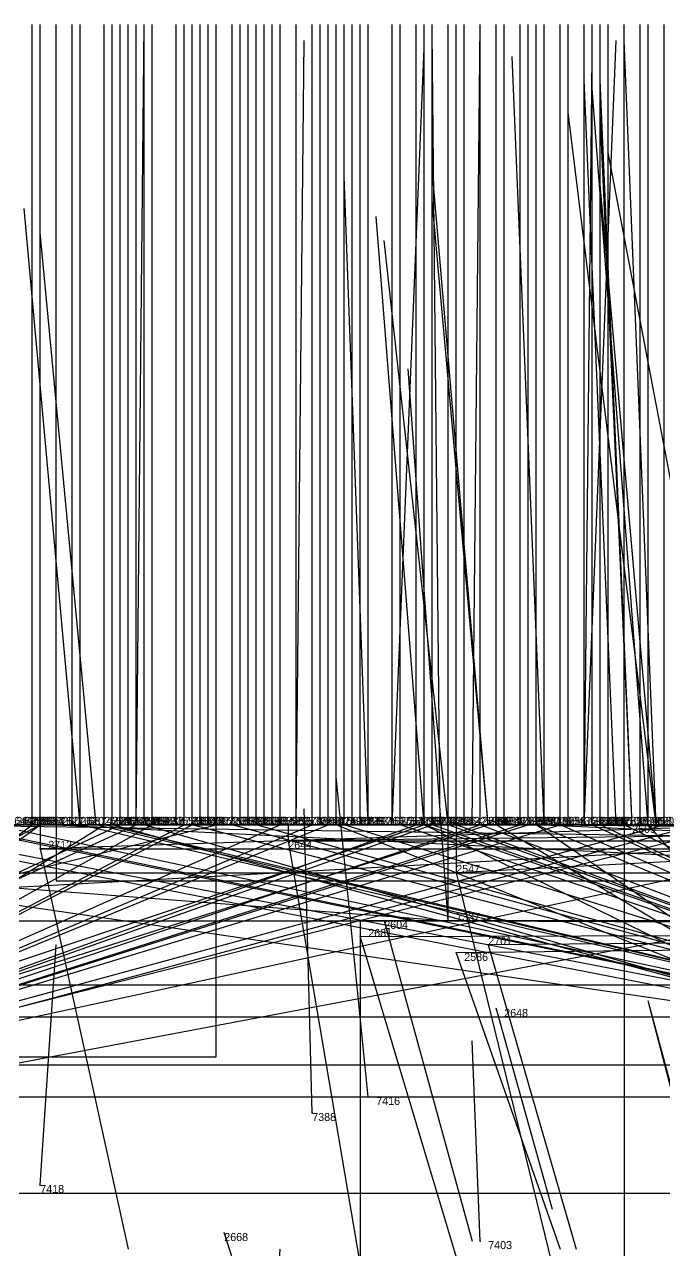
# Model space of a CAD drawing. Extents: x -0.07 to 1.1, y -0.07 to 1.1.
# Drawn here: x 0.63 to 0.71, y 0.9468 to 1.1 of the extents above; entities that cross this region are included whole.
import ezdxf

# ---------------------------------------------------------------- set-up
doc = ezdxf.new("R2010")
doc.units = 0
for name, color, linetype in [('Clients', 3, 'CONTINUOUS'), ('Facilities', 3, 'CONTINUOUS'), ('Facilities_lines', 3, 'CONTINUOUS'), ('Min_max_boxes', 1, 'CONTINUOUS'), ('Normals', 1, 'CONTINUOUS'), ('Source_points', 5, 'CONTINUOUS'), ('Text', 3, 'CONTINUOUS')]:
    doc.layers.add(name, color=color, linetype=linetype)

msp = doc.modelspace()

# ---------------------------------------------------------------- linework, layer by layer
at = {"layer": 'Clients', "color": 5}
for p in [(0.631, 1, 0.794), (0.632, 1, 0.147), (0.632, 1, 0.336), (0.632, 1, 0.774), (0.637, 1, 0.019), (0.637, 1, 0.559), (0.639, 1, 0.02), (0.64, 1, 0.233), (0.64, 1, 0.812), (0.641, 1, 0.332), (0.641, 1, 0.76), (0.642, 1, 0.141), (0.642, 1, 0.719), (0.643, 1, 0.627), (0.644, 1, 0.232), (0.644, 1, 0.597), (0.645, 1, 0.351), (0.645, 1, 0.615), (0.645, 1, 0.789), (0.646, 1, 0.353), (0.646, 1, 0.434), (0.646, 1, 0.586), (0.646, 1, 0.846), (0.649, 1, 0.301), (0.65, 1, 0.415), (0.65, 1, 0.872), (0.651, 1, 0.343), (0.651, 1, 0.47), (0.651, 1, 0.243), (0.651, 1, 0.215), (0.651, 1, 0.56), (0.651, 1, 0.769), (0.652, 1, 0.394), (0.654, 1, 0.479), (0.654, 1, 0.888), (0.656, 1, 0.379), (0.656, 1, 0.283), (0.656, 1, 0.19), (0.657, 1, 0.721), (0.658, 1, 0.319), (0.658, 1, 0.356), (0.659, 1, 0.198), (0.66, 1, 0.368), (0.661, 1, 0.304), (0.661, 1, 0.282), (0.661, 1, 0.512), (0.662, 1, 0.713), (0.662, 1, 0.822), (0.664, 1, 0.497), (0.666, 1, 0.808), (0.667, 1, 0.519), (0.668, 1, 0.644), (0.668, 1, 0.825), (0.669, 1, 0.823), (0.67, 1, 0.146), (0.671, 1, 0.414), (0.671, 1, 0.556), (0.672, 1, 0.51), (0.672, 1, 0.507), (0.673, 1, 0.372), (0.673, 1, 0.54), (0.673, 1, 0.996), (0.676, 1, 0.543), (0.677, 1, 0.28), (0.677, 1, 0.12), (0.679, 1, 0.812), (0.68, 1, 0.009), (0.68, 1, 0.198), (0.68, 1, 0.754), (0.68, 1, 0.896), (0.681, 1, 0.249), (0.681, 1, 0.812), (0.683, 1, 0.291), (0.683, 1, 0.007), (0.683, 1, 0.196), (0.684, 1, 0.119), (0.685, 1, 0.472), (0.687, 1, 0.268), (0.687, 1, 0.611), (0.687, 1, 0.904), (0.688, 1, 0.018), (0.688, 1, 0.997), (0.689, 1, 0.493), (0.689, 1, 0.831), (0.69, 1, 0.533), (0.692, 1, 0.645), (0.692, 1, 0.722), (0.692, 1, 0.865), (0.693, 1, 0.795), (0.694, 1, 0.267), (0.694, 1, 0.778), (0.695, 1, 0.43), (0.697, 1, 0.233), (0.697, 1, 0.812), (0.698, 1, 0.611), (0.7, 1, 0.394), (0.7, 1, 0.438), (0.701, 1, 0.146), (0.702, 1, 0.477), (0.702, 1, 0.474), (0.702, 1, 0.281), (0.703, 1, 0.718), (0.703, 1, 0.585), (0.705, 1), (0.705, 1, 0.159), (0.706, 1, 0.981), (0.707, 1, 0.624), (0.708, 1, 0.844), (0.709, 1, 0.991), (0.709, 1, 0.98), (0.71, 1, 0.882), (0.663, 0.998), (0.632, 0.997), (0.684, 0.994), (0.675, 0.988), (0.683, 0.988, 1), (0.672, 0.986), (0.688, 0.985), (0.684, 0.984)]:
    msp.add_point(p, dxfattribs=at)
at = {"layer": 'Facilities', "color": 3}
for p in [(0.634, 1, 0.902), (0.636, 1, 0.088), (0.644, 1, 0.914), (0.653, 1, 0.102), (0.659, 1, 0.122), (0.664, 1, 0.941), (0.667, 1, 0.056), (0.676, 1, 0.052), (0.682, 1, 0.924), (0.686, 1, 0.078), (0.693, 1, 0.023), (0.694, 1, 0.085), (0.695, 1, 0.954), (0.7, 1, 0.038), (0.7, 1, 0.051), (0.702, 1, 0.103), (0.704, 1, 0.971), (0.706, 1, 0.975), (0.708, 1, 0.977), (0.709, 1, 0.936), (0.689, 0.977), (0.673, 0.966, 1), (0.666, 0.964, 1), (0.632, 0.955, 1), (0.655, 0.949), (0.687, 0.948, 1)]:
    msp.add_point(p, dxfattribs=at)
at = {"layer": 'Facilities_lines', "color": 3}
for p, q in [((0.462, 1, 0.559), (0.651, 1, 0.56)), ((0.462, 1, 0.559), (0.661, 1, 0.512)), ((0.462, 1, 0.559), (0.667, 1, 0.519)), ((0.462, 1, 0.559), (0.646, 1, 0.586)), ((0.462, 1, 0.559), (0.637, 1, 0.559)), ((0.462, 1, 0.559), (0.644, 1, 0.597)), ((0.462, 1, 0.559), (0.671, 1, 0.556)), ((0.462, 1, 0.559), (0.672, 1, 0.51)), ((0.462, 1, 0.559), (0.672, 1, 0.507)), ((0.481, 1, 0.672), (0.642, 1, 0.719)), ((0.481, 1, 0.672), (0.662, 1, 0.713)), ((0.481, 1, 0.672), (0.657, 1, 0.721)), ((0.481, 1, 0.672), (0.68, 1, 0.754)), ((0.481, 1, 0.672), (0.645, 1, 0.615)), ((0.481, 1, 0.672), (0.643, 1, 0.627)), ((0.481, 1, 0.672), (0.692, 1, 0.645)), ((0.481, 1, 0.672), (0.668, 1, 0.644)), ((0.526, 1, 0.947), (0.683, 0.988, 1)), ((0.706, 1, 0.975), (0.526, 1, 0.992)), ((0.536, 0.971, 1), (0.654, 1, 0.888)), ((0.543, 0.954), (0.68, 1, 0.009)), ((0.543, 0.954), (0.632, 1, 0.147)), ((0.543, 0.954), (0.644, 1, 0.232)), ((0.543, 0.954), (0.714, 1, 0.019)), ((0.543, 0.954), (0.642, 1, 0.141)), ((0.543, 0.954), (0.688, 1, 0.018)), ((0.77, 1, 0.086), (0.554, 0.988)), ((0.766, 0.97), (0.56, 1, 0.174)), ((0.695, 1, 0.954), (0.572, 1, 0.996)), ((0.585, 0.966, 1), (0.681, 1, 0.812)), ((0.585, 0.966, 1), (0.651, 1, 0.769)), ((0.585, 0.966, 1), (0.666, 1, 0.808)), ((0.585, 0.966, 1), (0.687, 1, 0.904)), ((0.585, 0.966, 1), (0.679, 1, 0.812)), ((0.585, 0.966, 1), (0.693, 1, 0.795)), ((0.585, 0.966, 1), (0.65, 1, 0.872)), ((0.585, 0.966, 1), (0.631, 1, 0.794)), ((0.585, 0.966, 1), (0.668, 1, 0.825)), ((0.585, 0.966, 1), (0.71, 1, 0.882)), ((0.585, 0.966, 1), (0.692, 1, 0.865)), ((0.585, 0.966, 1), (0.632, 1, 0.774)), ((0.585, 0.966, 1), (0.719, 1, 0.822)), ((0.585, 0.966, 1), (0.646, 1, 0.846)), ((0.585, 0.966, 1), (0.662, 1, 0.822)), ((0.585, 0.966, 1), (0.64, 1, 0.812)), ((0.585, 0.966, 1), (0.742, 1, 0.878)), ((0.585, 0.966, 1), (0.697, 1, 0.812)), ((0.653, 1, 0.102), (0.595, 1, 0.009)), ((0.729, 0.976, 1), (0.606, 1, 0.892)), ((0.766, 0.97), (0.61, 1, 0.209)), ((0.708, 1, 0.977), (0.612, 1, 0.884)), ((0.617, 1, 0.893), (0.734, 1, 0.841)), ((0.617, 1, 0.893), (0.757, 0.998, 1)), ((0.766, 0.97), (0.62, 1, 0.186)), ((0.766, 0.97), (0.621, 1, 0.182)), ((0.766, 0.97), (0.626, 1, 0.151)), ((0.659, 1, 0.122), (0.632, 1, 0.336)), ((0.724, 1, 0.032), (0.632, 0.997)), ((0.634, 1, 0.902), (0.776, 0.993, 1)), ((0.766, 0.97), (0.637, 1, 0.019)), ((0.766, 0.97), (0.639, 1, 0.02)), ((0.766, 0.97), (0.64, 1, 0.233)), ((0.659, 1, 0.122), (0.641, 1, 0.332)), ((0.729, 0.976, 1), (0.641, 1, 0.76)), ((0.659, 1, 0.122), (0.645, 1, 0.351)), ((0.729, 0.976, 1), (0.645, 1, 0.789)), ((0.659, 1, 0.122), (0.646, 1, 0.353)), ((0.659, 1, 0.122), (0.646, 1, 0.434)), ((0.659, 1, 0.122), (0.649, 1, 0.301)), ((0.659, 1, 0.122), (0.65, 1, 0.415)), ((0.659, 1, 0.122), (0.651, 1, 0.343)), ((0.659, 1, 0.122), (0.651, 1, 0.47)), ((0.766, 0.97), (0.651, 1, 0.243)), ((0.766, 0.97), (0.651, 1, 0.215)), ((0.659, 1, 0.122), (0.652, 1, 0.394)), ((0.659, 1, 0.122), (0.654, 1, 0.479)), ((0.659, 1, 0.122), (0.656, 1, 0.379)), ((0.659, 1, 0.122), (0.656, 1, 0.283)), ((0.766, 0.97), (0.656, 1, 0.19)), ((0.659, 1, 0.122), (0.658, 1, 0.319)), ((0.659, 1, 0.122), (0.658, 1, 0.356)), ((0.659, 1, 0.122), (0.685, 1, 0.472)), ((0.659, 1, 0.122), (0.66, 1, 0.368)), ((0.659, 1, 0.122), (0.661, 1, 0.304)), ((0.659, 1, 0.122), (0.677, 1, 0.28)), ((0.659, 1, 0.122), (0.683, 1, 0.291)), ((0.659, 1, 0.122), (0.689, 1, 0.493)), ((0.659, 1, 0.122), (0.664, 1, 0.497)), ((0.659, 1, 0.122), (0.673, 1, 0.372)), ((0.659, 1, 0.122), (0.661, 1, 0.282)), ((0.659, 1, 0.122), (0.671, 1, 0.414)), ((0.766, 0.97), (0.659, 1, 0.198)), ((0.839, 1, 0.067), (0.663, 0.998)), ((0.729, 0.976, 1), (0.669, 1, 0.823)), ((0.766, 0.97), (0.67, 1, 0.146)), ((0.915, 1, 0.545), (0.673, 1, 0.54)), ((0.708, 1, 0.977), (0.673, 1, 0.996)), ((0.915, 1, 0.545), (0.676, 1, 0.543)), ((0.766, 0.97), (0.677, 1, 0.12)), ((0.766, 0.97), (0.68, 1, 0.198)), ((0.729, 0.976, 1), (0.68, 1, 0.896)), ((0.766, 0.97), (0.681, 1, 0.249)), ((0.682, 1, 0.924), (0.753, 1, 0.996)), ((0.766, 0.97), (0.683, 1, 0.007)), ((0.766, 0.97), (0.683, 1, 0.196)), ((0.797, 1, 0.039), (0.684, 0.994)), ((0.766, 0.97), (0.684, 1, 0.119)), ((0.766, 0.97), (0.687, 1, 0.268)), ((0.926, 1, 0.61), (0.687, 1, 0.611)), ((0.708, 1, 0.977), (0.688, 1, 0.997)), ((0.729, 0.976, 1), (0.689, 1, 0.831)), ((0.915, 1, 0.545), (0.69, 1, 0.533)), ((0.917, 1, 0.7), (0.692, 1, 0.722)), ((0.766, 0.97), (0.694, 1, 0.267)), ((0.729, 0.976, 1), (0.694, 1, 0.778)), ((0.702, 1, 0.103), (0.695, 1, 0.43)), ((0.695, 1, 0.954), (0.913, 0.998, 1)), ((0.695, 1, 0.954), (0.827, 0.994, 1)), ((0.766, 0.97), (0.697, 1, 0.233)), ((0.926, 1, 0.61), (0.698, 1, 0.611)), ((0.702, 1, 0.103), (0.7, 1, 0.394)), ((0.702, 1, 0.103), (0.7, 1, 0.438)), ((0.766, 0.97), (0.701, 1, 0.146)), ((0.702, 1, 0.103), (0.705, 1)), ((0.702, 1, 0.103), (0.712, 1, 0.316)), ((0.702, 1, 0.103), (0.713, 1, 0.34)), ((0.702, 1, 0.103), (0.715, 1, 0.314)), ((0.702, 1, 0.103), (0.702, 1, 0.477)), ((0.702, 1, 0.103), (0.702, 1, 0.474)), ((0.702, 1, 0.103), (0.711, 1, 0.335)), ((0.766, 0.97), (0.702, 1, 0.281)), ((0.949, 1, 0.727), (0.703, 1, 0.718)), ((0.926, 1, 0.61), (0.703, 1, 0.585)), ((0.766, 0.97), (0.705, 1, 0.159)), ((0.708, 1, 0.977), (0.706, 1, 0.981)), ((0.926, 1, 0.61), (0.707, 1, 0.624)), ((0.708, 1, 0.977), (0.719, 1, 0.987)), ((0.708, 1, 0.977), (0.709, 1, 0.991)), ((0.708, 1, 0.977), (0.732, 1, 0.77)), ((0.708, 1, 0.977), (0.709, 1, 0.98)), ((0.708, 1, 0.977), (0.816, 1, 0.994)), ((0.708, 1, 0.977), (0.803, 1, 0.984)), ((0.708, 1, 0.977), (0.76, 1, 0.97)), ((0.708, 1, 0.977), (0.761, 1, 0.981)), ((0.729, 0.976, 1), (0.708, 1, 0.844)), ((0.543, 0.954), (0.755, 0.994)), ((0.944, 0.987), (0.672, 0.986)), ((0.944, 0.987), (0.675, 0.988)), ((0.944, 0.987), (0.684, 0.984)), ((0.944, 0.987), (0.688, 0.985))]:
    msp.add_line(p, q, dxfattribs=at)
at = {"layer": 'Min_max_boxes', "color": 1}
for p, q in [((0.755, 1), (0.297, 1)), ((0.755, 1, 0.356), (0.297, 1, 0.356)), ((0.319, 1, 0.384), (0.672, 1, 0.384)), ((0.672, 1, 0.384), (0.319, 1, 0.384)), ((0.319, 1, 0.61), (0.672, 1, 0.61)), ((0.672, 1, 0.61), (0.319, 1, 0.61)), ((0.324, 1, 0.608), (0.692, 1, 0.608)), ((0.692, 1, 0.608), (0.324, 1, 0.608)), ((0.324, 1, 0.756), (0.692, 1, 0.756)), ((0.692, 1, 0.756), (0.324, 1, 0.756)), ((0.654, 1, 0.758), (0.509, 1, 0.758)), ((0.654, 1, 1), (0.509, 1, 1)), ((0.683, 1, 0.773), (0.526, 1, 0.773)), ((0.683, 1, 1), (0.526, 1, 1)), ((0.526, 1, 0.975), (0.706, 1, 0.975)), ((0.706, 1, 0.975), (0.526, 1, 0.975)), ((0.526, 1, 0.992), (0.706, 1, 0.992)), ((0.706, 1, 0.992), (0.526, 1, 0.992)), ((0.742, 1, 0.762), (0.533, 1, 0.762)), ((0.742, 1, 1), (0.533, 1, 1)), ((0.77, 1), (0.554, 1)), ((0.77, 1, 0.086), (0.554, 1, 0.086)), ((0.892, 1), (0.56, 1)), ((0.892, 1, 0.317), (0.56, 1, 0.317)), ((0.757, 1, 0.841), (0.567, 1, 0.841)), ((0.757, 1, 1), (0.567, 1, 1)), ((0.913, 1, 0.954), (0.572, 1, 0.954)), ((0.913, 1, 1), (0.572, 1, 1)), ((0.595, 1, 0.009), (0.653, 1, 0.009)), ((0.653, 1, 0.009), (0.595, 1, 0.009)), ((0.595, 1, 0.102), (0.653, 1, 0.102)), ((0.653, 1, 0.102), (0.595, 1, 0.102)), ((0.88, 1, 0.76), (0.606, 1, 0.76)), ((0.88, 1, 1), (0.606, 1, 1)), ((0.612, 1, 0.77), (0.816, 1, 0.77)), ((0.816, 1, 0.77), (0.612, 1, 0.77)), ((0.612, 1, 0.997), (0.816, 1, 0.997)), ((0.816, 1, 0.997), (0.612, 1, 0.997)), ((0.632, 1, 0.122), (0.689, 1, 0.122)), ((0.689, 1, 0.122), (0.632, 1, 0.122)), ((0.632, 1, 0.122), (0.632, 1, 0.122)), ((0.632, 1, 0.497), (0.689, 1, 0.497)), ((0.689, 1, 0.497), (0.632, 1, 0.497)), ((0.632, 1, 0.497), (0.632, 1, 0.497)), ((0.632, 1, 0.122), (0.632, 1, 0.497)), ((0.632, 1, 0.122), (0.632, 1, 0.497)), ((0.724, 1), (0.632, 1)), ((0.632, 1), (0.632, 0.997)), ((0.724, 1, 0.032), (0.632, 1, 0.032)), ((0.632, 1, 0.032), (0.632, 0.997, 0.032)), ((0.632, 1), (0.632, 1, 0.032)), ((0.776, 1, 0.902), (0.634, 1, 0.902)), ((0.634, 1, 0.902), (0.634, 0.993, 0.902)), ((0.776, 1, 1), (0.634, 1, 1)), ((0.634, 1, 1), (0.634, 0.993, 1)), ((0.634, 1, 0.902), (0.634, 1, 1)), ((0.653, 1, 0.009), (0.653, 1, 0.009)), ((0.653, 1, 0.102), (0.653, 1, 0.102)), ((0.653, 1, 0.009), (0.653, 1, 0.102)), ((0.653, 1, 0.009), (0.653, 1, 0.102)), ((0.654, 0.971, 0.758), (0.654, 1, 0.758)), ((0.654, 0.971, 1), (0.654, 1, 1)), ((0.654, 1, 0.758), (0.654, 1, 1)), ((0.839, 1), (0.663, 1)), ((0.663, 1), (0.663, 0.998)), ((0.839, 1, 0.067), (0.663, 1, 0.067)), ((0.663, 1, 0.067), (0.663, 0.998, 0.067)), ((0.663, 1), (0.663, 1, 0.067)), ((0.672, 1, 0.384), (0.672, 1, 0.384)), ((0.672, 1, 0.61), (0.672, 1, 0.61)), ((0.672, 1, 0.384), (0.672, 1, 0.61)), ((0.672, 1, 0.384), (0.672, 1, 0.61)), ((0.673, 1, 0.533), (0.915, 1, 0.533)), ((0.915, 1, 0.533), (0.673, 1, 0.533)), ((0.673, 1, 0.533), (0.673, 1, 0.533)), ((0.673, 1, 0.545), (0.915, 1, 0.545)), ((0.915, 1, 0.545), (0.673, 1, 0.545)), ((0.673, 1, 0.545), (0.673, 1, 0.545)), ((0.673, 1, 0.533), (0.673, 1, 0.545)), ((0.673, 1, 0.533), (0.673, 1, 0.545)), ((0.682, 1, 0.924), (0.753, 1, 0.924)), ((0.753, 1, 0.924), (0.682, 1, 0.924)), ((0.682, 1, 0.924), (0.682, 1, 0.924)), ((0.682, 1, 0.996), (0.753, 1, 0.996)), ((0.753, 1, 0.996), (0.682, 1, 0.996)), ((0.682, 1, 0.996), (0.682, 1, 0.996)), ((0.682, 1, 0.924), (0.682, 1, 0.996)), ((0.682, 1, 0.924), (0.682, 1, 0.996)), ((0.683, 0.988, 0.773), (0.683, 1, 0.773)), ((0.683, 0.988, 1), (0.683, 1, 1)), ((0.683, 1, 0.773), (0.683, 1, 1)), ((0.797, 1), (0.684, 1)), ((0.684, 1), (0.684, 0.994)), ((0.797, 1, 0.039), (0.684, 1, 0.039)), ((0.684, 1, 0.039), (0.684, 0.994, 0.039)), ((0.684, 1), (0.684, 1, 0.039)), ((0.687, 1, 0.556), (0.926, 1, 0.556)), ((0.926, 1, 0.556), (0.687, 1, 0.556)), ((0.687, 1, 0.556), (0.687, 1, 0.556)), ((0.687, 1, 0.624), (0.926, 1, 0.624)), ((0.926, 1, 0.624), (0.687, 1, 0.624)), ((0.687, 1, 0.624), (0.687, 1, 0.624)), ((0.687, 1, 0.556), (0.687, 1, 0.624)), ((0.687, 1, 0.556), (0.687, 1, 0.624)), ((0.689, 1, 0.122), (0.689, 1, 0.122)), ((0.689, 1, 0.497), (0.689, 1, 0.497)), ((0.689, 1, 0.122), (0.689, 1, 0.497)), ((0.689, 1, 0.122), (0.689, 1, 0.497)), ((0.692, 1, 0.608), (0.692, 1, 0.608)), ((0.692, 1, 0.756), (0.692, 1, 0.756)), ((0.692, 1, 0.608), (0.692, 1, 0.756)), ((0.692, 1, 0.608), (0.692, 1, 0.756)), ((0.692, 1, 0.7), (0.917, 1, 0.7)), ((0.917, 1, 0.7), (0.692, 1, 0.7)), ((0.692, 1, 0.7), (0.692, 1, 0.7)), ((0.692, 1, 0.722), (0.917, 1, 0.722)), ((0.917, 1, 0.722), (0.692, 1, 0.722)), ((0.692, 1, 0.722), (0.692, 1, 0.722)), ((0.692, 1, 0.7), (0.692, 1, 0.722)), ((0.692, 1, 0.7), (0.692, 1, 0.722)), ((0.695, 1), (0.715, 1)), ((0.715, 1), (0.695, 1)), ((0.695, 1), (0.695, 1)), ((0.695, 1, 0.477), (0.715, 1, 0.477)), ((0.715, 1, 0.477), (0.695, 1, 0.477)), ((0.695, 1, 0.477), (0.695, 1, 0.477)), ((0.695, 1), (0.695, 1, 0.477)), ((0.695, 1), (0.695, 1, 0.477)), ((0.703, 1, 0.718), (0.949, 1, 0.718)), ((0.949, 1, 0.718), (0.703, 1, 0.718)), ((0.703, 1, 0.718), (0.703, 1, 0.718)), ((0.703, 1, 0.754), (0.949, 1, 0.754)), ((0.949, 1, 0.754), (0.703, 1, 0.754)), ((0.703, 1, 0.754), (0.703, 1, 0.754)), ((0.703, 1, 0.718), (0.703, 1, 0.754)), ((0.703, 1, 0.718), (0.703, 1, 0.754)), ((0.706, 1, 0.975), (0.706, 1, 0.975)), ((0.706, 1, 0.992), (0.706, 1, 0.992)), ((0.706, 1, 0.975), (0.706, 1, 0.992)), ((0.706, 1, 0.975), (0.706, 1, 0.992)), ((0.663, 0.998), (0.839, 0.998)), ((0.663, 0.998, 0.067), (0.839, 0.998, 0.067)), ((0.663, 0.998), (0.663, 0.998, 0.067)), ((0.632, 0.997), (0.724, 0.997)), ((0.632, 0.997, 0.032), (0.724, 0.997, 0.032)), ((0.632, 0.997), (0.632, 0.997, 0.032)), ((0.572, 0.994, 0.954), (0.913, 0.994, 0.954)), ((0.572, 0.994, 1), (0.913, 0.994, 1)), ((0.634, 0.993, 0.902), (0.776, 0.993, 0.902)), ((0.634, 0.993, 1), (0.776, 0.993, 1)), ((0.634, 0.993, 0.902), (0.634, 0.993, 1)), ((0.684, 0.994), (0.797, 0.994)), ((0.684, 0.994, 0.039), (0.797, 0.994, 0.039)), ((0.684, 0.994), (0.684, 0.994, 0.039)), ((0.526, 0.988, 0.773), (0.683, 0.988, 0.773)), ((0.526, 0.988, 1), (0.683, 0.988, 1)), ((0.554, 0.988), (0.77, 0.988)), ((0.554, 0.988, 0.086), (0.77, 0.988, 0.086)), ((0.95, 0.988), (0.672, 0.988)), ((0.672, 0.988), (0.672, 0.87)), ((0.95, 0.988), (0.672, 0.988)), ((0.672, 0.988), (0.672, 0.87)), ((0.672, 0.988), (0.672, 0.988)), ((0.683, 0.988, 0.773), (0.683, 0.988, 1)), ((0.567, 0.98, 0.841), (0.757, 0.98, 0.841)), ((0.567, 0.98, 1), (0.757, 0.98, 1)), ((0.606, 0.976, 0.76), (0.88, 0.976, 0.76)), ((0.606, 0.976, 1), (0.88, 0.976, 1)), ((0.509, 0.971, 0.758), (0.654, 0.971, 0.758)), ((0.509, 0.971, 1), (0.654, 0.971, 1)), ((0.56, 0.97), (0.892, 0.97)), ((0.56, 0.97, 0.317), (0.892, 0.97, 0.317)), ((0.654, 0.971, 0.758), (0.654, 0.971, 1)), ((0.533, 0.966, 0.762), (0.742, 0.966, 0.762)), ((0.533, 0.966, 1), (0.742, 0.966, 1)), ((0.297, 0.954), (0.755, 0.954)), ((0.297, 0.954, 0.356), (0.755, 0.954, 0.356))]:
    msp.add_line(p, q, dxfattribs=at)
at = {"layer": 'Normals', "color": 1}
for p, q in [((0.631, 1, 0.794), (0.631, 1.1, 0.794)), ((0.632, 1, 0.147), (0.632, 1.1, 0.147)), ((0.632, 1, 0.336), (0.632, 1.1, 0.336)), ((0.632, 1, 0.774), (0.632, 1.1, 0.774)), ((0.634, 1, 0.902), (0.634, 1.1, 0.903)), ((0.636, 1, 0.088), (0.636, 1.1, 0.087)), ((0.637, 1, 0.559), (0.637, 1.1, 0.559)), ((0.64, 1, 0.233), (0.64, 1.1, 0.233)), ((0.64, 1, 0.812), (0.64, 1.1, 0.812)), ((0.641, 1, 0.332), (0.641, 1.1, 0.332)), ((0.641, 1, 0.76), (0.641, 1.1, 0.76)), ((0.642, 1, 0.141), (0.642, 1.1, 0.141)), ((0.642, 1, 0.719), (0.642, 1.1, 0.719)), ((0.643, 1, 0.627), (0.643, 1.1, 0.627)), ((0.644, 1, 0.232), (0.644, 1.1, 0.232)), ((0.644, 1, 0.597), (0.644, 1.1, 0.597)), ((0.644, 1, 0.914), (0.645, 1.1, 0.92)), ((0.645, 1, 0.351), (0.645, 1.1, 0.351)), ((0.645, 1, 0.615), (0.645, 1.1, 0.615)), ((0.645, 1, 0.789), (0.645, 1.1, 0.789)), ((0.646, 1, 0.353), (0.646, 1.1, 0.353)), ((0.646, 1, 0.434), (0.646, 1.1, 0.434)), ((0.646, 1, 0.586), (0.646, 1.1, 0.586)), ((0.646, 1, 0.846), (0.646, 1.1, 0.846)), ((0.649, 1, 0.301), (0.649, 1.1, 0.301)), ((0.65, 1, 0.415), (0.65, 1.1, 0.415)), ((0.65, 1, 0.872), (0.65, 1.1, 0.872)), ((0.651, 1, 0.243), (0.651, 1.1, 0.243)), ((0.651, 1, 0.215), (0.651, 1.1, 0.215)), ((0.651, 1, 0.343), (0.651, 1.1, 0.343)), ((0.651, 1, 0.47), (0.651, 1.1, 0.47)), ((0.651, 1, 0.56), (0.651, 1.1, 0.56)), ((0.651, 1, 0.769), (0.651, 1.1, 0.769)), ((0.652, 1, 0.394), (0.652, 1.1, 0.394)), ((0.653, 1, 0.102), (0.653, 1.1, 0.102)), ((0.654, 1, 0.479), (0.654, 1.1, 0.479)), ((0.654, 1, 0.888), (0.654, 1.1, 0.888)), ((0.656, 1, 0.19), (0.656, 1.1, 0.19)), ((0.656, 1, 0.379), (0.656, 1.1, 0.379)), ((0.656, 1, 0.283), (0.656, 1.1, 0.283)), ((0.657, 1, 0.721), (0.657, 1.1, 0.721)), ((0.658, 1, 0.319), (0.658, 1.1, 0.319)), ((0.658, 1, 0.356), (0.658, 1.1, 0.356)), ((0.659, 1, 0.198), (0.659, 1.1, 0.198)), ((0.659, 1, 0.122), (0.659, 1.1, 0.122)), ((0.66, 1, 0.368), (0.66, 1.1, 0.368)), ((0.661, 1, 0.304), (0.661, 1.1, 0.304)), ((0.661, 1, 0.282), (0.661, 1.1, 0.282)), ((0.661, 1, 0.512), (0.661, 1.1, 0.512)), ((0.662, 1, 0.713), (0.662, 1.1, 0.713)), ((0.662, 1, 0.822), (0.662, 1.1, 0.822)), ((0.664, 1, 0.497), (0.664, 1.1, 0.497)), ((0.666, 1, 0.808), (0.666, 1.1, 0.808)), ((0.667, 1, 0.519), (0.667, 1.1, 0.519)), ((0.668, 1, 0.644), (0.668, 1.1, 0.644)), ((0.668, 1, 0.825), (0.668, 1.1, 0.825)), ((0.669, 1, 0.823), (0.669, 1.1, 0.823)), ((0.67, 1, 0.146), (0.67, 1.1, 0.146)), ((0.671, 1, 0.414), (0.671, 1.1, 0.414)), ((0.671, 1, 0.556), (0.671, 1.1, 0.556)), ((0.672, 1, 0.51), (0.672, 1.1, 0.51)), ((0.672, 1, 0.507), (0.672, 1.1, 0.507)), ((0.673, 1, 0.372), (0.673, 1.1, 0.372)), ((0.673, 1, 0.54), (0.673, 1.1, 0.54)), ((0.676, 1, 0.543), (0.676, 1.1, 0.543)), ((0.677, 1, 0.12), (0.677, 1.1, 0.12)), ((0.677, 1, 0.28), (0.677, 1.1, 0.28)), ((0.679, 1, 0.812), (0.679, 1.1, 0.812)), ((0.68, 1, 0.198), (0.68, 1.1, 0.198)), ((0.68, 1, 0.754), (0.68, 1.1, 0.754)), ((0.68, 1, 0.896), (0.68, 1.1, 0.896)), ((0.681, 1, 0.249), (0.681, 1.1, 0.249)), ((0.681, 1, 0.812), (0.681, 1.1, 0.812)), ((0.683, 1, 0.196), (0.683, 1.1, 0.196)), ((0.683, 1, 0.291), (0.683, 1.1, 0.291)), ((0.684, 1, 0.119), (0.684, 1.1, 0.119)), ((0.685, 1, 0.472), (0.685, 1.1, 0.472)), ((0.686, 1, 0.078), (0.687, 1.1, 0.073)), ((0.687, 1, 0.268), (0.687, 1.1, 0.268)), ((0.687, 1, 0.611), (0.687, 1.1, 0.611)), ((0.687, 1, 0.904), (0.687, 1.1, 0.904)), ((0.689, 1, 0.493), (0.689, 1.1, 0.493)), ((0.689, 1, 0.831), (0.689, 1.1, 0.831)), ((0.69, 1, 0.533), (0.69, 1.1, 0.533)), ((0.692, 1, 0.645), (0.692, 1.1, 0.645)), ((0.692, 1, 0.722), (0.692, 1.1, 0.722)), ((0.692, 1, 0.865), (0.692, 1.1, 0.865)), ((0.693, 1, 0.795), (0.693, 1.1, 0.795)), ((0.694, 1, 0.085), (0.694, 1.1, 0.08)), ((0.694, 1, 0.267), (0.694, 1.1, 0.267)), ((0.694, 1, 0.778), (0.694, 1.1, 0.778)), ((0.695, 1, 0.43), (0.695, 1.1, 0.43)), ((0.697, 1, 0.233), (0.697, 1.1, 0.233)), ((0.697, 1, 0.812), (0.697, 1.1, 0.812)), ((0.698, 1, 0.611), (0.698, 1.1, 0.611)), ((0.7, 1, 0.394), (0.7, 1.1, 0.394)), ((0.7, 1, 0.438), (0.7, 1.1, 0.438)), ((0.701, 1, 0.146), (0.701, 1.1, 0.146)), ((0.702, 1, 0.103), (0.702, 1.1, 0.103)), ((0.702, 1, 0.477), (0.702, 1.1, 0.477)), ((0.702, 1, 0.474), (0.702, 1.1, 0.474)), ((0.702, 1, 0.281), (0.702, 1.1, 0.281)), ((0.703, 1, 0.718), (0.703, 1.1, 0.718)), ((0.703, 1, 0.585), (0.703, 1.1, 0.585)), ((0.705, 1, 0.159), (0.705, 1.1, 0.159)), ((0.707, 1, 0.624), (0.707, 1.1, 0.624)), ((0.708, 1, 0.844), (0.708, 1.1, 0.844)), ((0.71, 1, 0.882), (0.71, 1.1, 0.882)), ((0.667, 1, 0.056), (0.667, 1.099, 0.04)), ((0.682, 1, 0.924), (0.681, 1.099, 0.938)), ((0.664, 1, 0.941), (0.665, 1.098, 0.963)), ((0.676, 1, 0.052), (0.68, 1.097, 0.03)), ((0.7, 1, 0.051), (0.704, 1.098, 0.033)), ((0.709, 1, 0.936), (0.705, 1.098, 0.955)), ((0.695, 1, 0.954), (0.691, 1.096, 0.981)), ((0.7, 1, 0.038), (0.701, 1.096, 0.01)), ((0.704, 1, 0.971), (0.7, 1.093, 1.007)), ((0.706, 1, 0.975), (0.702, 1.093, 1.012)), ((0.693, 1, 0.023), (0.693, 1.092, -0.015)), ((0.708, 1, 0.977), (0.701, 1.092, 1.017)), ((0.709, 1, 0.98), (0.698, 1.089, 1.026)), ((0.706, 1, 0.981), (0.702, 1.089, 1.026)), ((0.719, 1, 0.987), (0.703, 1.084, 1.039)), ((0.688, 1, 0.997), (0.681, 1.082, 1.055)), ((0.673, 1, 0.996), (0.67, 1.081, 1.054)), ((0.709, 1, 0.991), (0.702, 1.08, 1.05)), ((0.637, 1, 0.019), (0.63, 1.077, -0.044)), ((0.688, 1, 0.018), (0.681, 1.078, -0.045)), ((0.68, 1, 0.009), (0.674, 1.076, -0.056)), ((0.639, 1, 0.02), (0.632, 1.074, -0.047)), ((0.683, 1, 0.007), (0.675, 1.073, -0.06)), ((0.683, 0.988, 1), (0.678, 1.057, 1.072)), ((0.673, 0.966, 1), (0.669, 1.006, 1.091)), ((0.666, 0.964, 1), (0.665, 1.002, 1.092)), ((0.705, 1), (0.705, 0.932, 0.074)), ((0.663, 0.998), (0.672, 0.945, 0.084)), ((0.632, 0.997), (0.643, 0.947, 0.086)), ((0.684, 0.994), (0.696, 0.945, 0.086)), ((0.675, 0.988), (0.686, 0.948, 0.091)), ((0.632, 0.955, 1), (0.634, 0.985, 1.095)), ((0.672, 0.986), (0.684, 0.946, 0.091)), ((0.688, 0.985), (0.699, 0.947, 0.092)), ((0.684, 0.984), (0.697, 0.947, 0.092)), ((0.715, 0.951, 1), (0.708, 0.978, 1.096)), ((0.715, 0.952, 1), (0.708, 0.978, 1.096)), ((0.689, 0.977), (0.696, 0.952, 0.097)), ((0.687, 0.948, 1), (0.686, 0.973, 1.097)), ((0.655, 0.949), (0.662, 0.927, 0.097)), ((0.661, 0.932, 1), (0.662, 0.947, 1.099))]:
    msp.add_line(p, q, dxfattribs=at)
at = {"layer": 'Source_points', "color": 5}
for p in [(0.631, 1, 0.794), (0.632, 1, 0.147), (0.632, 1, 0.336), (0.632, 1, 0.774), (0.634, 1, 0.902), (0.636, 1, 0.088), (0.637, 1, 0.019), (0.637, 1, 0.559), (0.639, 1, 0.02), (0.64, 1, 0.233), (0.64, 1, 0.812), (0.641, 1, 0.332), (0.641, 1, 0.76), (0.642, 1, 0.141), (0.642, 1, 0.719), (0.643, 1, 0.627), (0.644, 1, 0.232), (0.644, 1, 0.597), (0.644, 1, 0.914), (0.645, 1, 0.351), (0.645, 1, 0.615), (0.645, 1, 0.789), (0.646, 1, 0.353), (0.646, 1, 0.434), (0.646, 1, 0.586), (0.646, 1, 0.846), (0.649, 1, 0.301), (0.65, 1, 0.415), (0.65, 1, 0.872), (0.651, 1, 0.243), (0.651, 1, 0.215), (0.651, 1, 0.343), (0.651, 1, 0.47), (0.651, 1, 0.56), (0.651, 1, 0.769), (0.652, 1, 0.394), (0.653, 1, 0.102), (0.654, 1, 0.479), (0.654, 1, 0.888), (0.656, 1, 0.19), (0.656, 1, 0.379), (0.656, 1, 0.283), (0.657, 1, 0.721), (0.658, 1, 0.319), (0.658, 1, 0.356), (0.659, 1, 0.198), (0.659, 1, 0.122), (0.66, 1, 0.368), (0.661, 1, 0.304), (0.661, 1, 0.282), (0.661, 1, 0.512), (0.662, 1, 0.713), (0.662, 1, 0.822), (0.664, 1, 0.497), (0.664, 1, 0.941), (0.666, 1, 0.808), (0.667, 1, 0.056), (0.667, 1, 0.519), (0.668, 1, 0.644), (0.668, 1, 0.825), (0.669, 1, 0.823), (0.67, 1, 0.146), (0.671, 1, 0.414), (0.671, 1, 0.556), (0.672, 1, 0.51), (0.672, 1, 0.507), (0.673, 1, 0.372), (0.673, 1, 0.54), (0.673, 1, 0.996), (0.676, 1, 0.052), (0.676, 1, 0.543), (0.677, 1, 0.12), (0.677, 1, 0.28), (0.679, 1, 0.812), (0.68, 1, 0.009), (0.68, 1, 0.198), (0.68, 1, 0.754), (0.68, 1, 0.896), (0.681, 1, 0.249), (0.681, 1, 0.812), (0.682, 1, 0.924), (0.683, 1, 0.007), (0.683, 1, 0.196), (0.683, 1, 0.291), (0.684, 1, 0.119), (0.685, 1, 0.472), (0.686, 1, 0.078), (0.687, 1, 0.268), (0.687, 1, 0.611), (0.687, 1, 0.904), (0.688, 1, 0.018), (0.688, 1, 0.997), (0.689, 1, 0.493), (0.689, 1, 0.831), (0.69, 1, 0.533), (0.692, 1, 0.645), (0.692, 1, 0.722), (0.692, 1, 0.865), (0.693, 1, 0.023), (0.693, 1, 0.795), (0.694, 1, 0.085), (0.694, 1, 0.267), (0.694, 1, 0.778), (0.695, 1, 0.43), (0.695, 1, 0.954), (0.697, 1, 0.233), (0.697, 1, 0.812), (0.698, 1, 0.611), (0.7, 1, 0.038), (0.7, 1, 0.051), (0.7, 1, 0.394), (0.7, 1, 0.438), (0.701, 1, 0.146), (0.702, 1, 0.103), (0.702, 1, 0.477), (0.702, 1, 0.474), (0.702, 1, 0.281), (0.703, 1, 0.718), (0.703, 1, 0.585), (0.704, 1, 0.971), (0.705, 1, 0.159), (0.705, 1), (0.706, 1, 0.975), (0.706, 1, 0.981), (0.707, 1, 0.624), (0.708, 1, 0.977), (0.708, 1, 0.844), (0.709, 1, 0.991), (0.709, 1, 0.98), (0.709, 1, 0.936), (0.71, 1, 0.882), (0.663, 0.998), (0.632, 0.997), (0.684, 0.994), (0.675, 0.988), (0.683, 0.988, 1), (0.672, 0.986), (0.688, 0.985), (0.684, 0.984), (0.689, 0.977), (0.673, 0.966, 1), (0.666, 0.964, 1), (0.632, 0.955, 1), (0.655, 0.949), (0.687, 0.948, 1)]:
    msp.add_point(p, dxfattribs=at)

# ---------------------------------------------------------------- texts
at = {"layer": 'Text', "color": 3}
for s, p in [('3644', (0.628, 1, 0.447)), ('3675', (0.629, 1, 0.347)), ('3712', (0.63, 1, 0.305)), ('6383', (0.63, 1, 0.655)), ('7340', (0.63, 1, 0.762)), ('2692', (0.631, 1, 0.147)), ('2735', (0.631, 1, 0.052)), ('7366', (0.631, 1, 0.908)), ('3694', (0.632, 1, 0.336)), ('7307', (0.632, 1, 0.794)), ('7331', (0.632, 1, 0.774)), ('2676', (0.633, 1, 0.147)), ('7260', (0.634, 1, 0.902)), ('2702', (0.636, 1, 0.088)), ('2620', (0.637, 1, 0.019)), ('6374', (0.638, 1, 0.559)), ('2557', (0.64, 1, 0.02)), ('3685', (0.641, 1, 0.332)), ('2646', (0.641, 1, 0.233)), ('7360', (0.641, 1, 0.812)), ('2717', (0.642, 1, 0.141)), ('7424', (0.642, 1, 0.76)), ('6325', (0.643, 1, 0.719)), ('6354', (0.644, 1, 0.627)), ('6378', (0.644, 1, 0.597)), ('2682', (0.645, 1, 0.232)), ('6351', (0.645, 1, 0.615)), ('7361', (0.645, 1, 0.914)), ('7409', (0.645, 1, 0.789)), ('3698', (0.646, 1, 0.351)), ('6343', (0.646, 1, 0.586)), ('7347', (0.646, 1, 0.846)), ('3637', (0.647, 1, 0.353)), ('3718', (0.647, 1, 0.434)), ('3655', (0.649, 1, 0.301)), ('7306', (0.65, 1, 0.872)), ('3634', (0.651, 1, 0.415)), ('7283', (0.651, 1, 0.769)), ('3654', (0.652, 1, 0.343)), ('3720', (0.652, 1, 0.394)), ('3728', (0.652, 1, 0.47)), ('2633', (0.652, 1, 0.243)), ('2656', (0.652, 1, 0.215)), ('6322', (0.652, 1, 0.56)), ('2635', (0.653, 1, 0.102)), ('3627', (0.654, 1, 0.479)), ('7358', (0.655, 1, 0.888)), ('2683', (0.656, 1, 0.19)), ('3649', (0.657, 1, 0.379)), ('3690', (0.657, 1, 0.283)), ('3700', (0.658, 1, 0.319)), ('6370', (0.658, 1, 0.721)), ('3719', (0.659, 1, 0.356)), ('2665', (0.659, 1, 0.198)), ('3643', (0.66, 1, 0.368)), ('2690', (0.66, 1, 0.122)), ('3656', (0.661, 1, 0.304)), ('3723', (0.662, 1, 0.282)), ('6308', (0.662, 1, 0.512)), ('6336', (0.662, 1, 0.713)), ('7355', (0.663, 1, 0.822)), ('7353', (0.664, 1, 0.941)), ('3703', (0.665, 1, 0.497)), ('2640', (0.667, 1, 0.056)), ('6326', (0.667, 1, 0.519)), ('7284', (0.667, 1, 0.808)), ('6376', (0.668, 1, 0.644)), ('7315', (0.668, 1, 0.825)), ('2597', (0.67, 1, 0.146)), ('7401', (0.67, 1, 0.823)), ('6381', (0.671, 1, 0.556)), ('3729', (0.672, 1, 0.414)), ('6335', (0.672, 1, 0.51)), ('3713', (0.673, 1, 0.372)), ('6397', (0.673, 1, 0.507)), ('7313', (0.673, 1, 0.996)), ('6316', (0.674, 1, 0.54)), ('6375', (0.676, 1, 0.543)), ('3663', (0.677, 1, 0.28)), ('2654', (0.677, 1, 0.052)), ('2580', (0.678, 1, 0.12)), ('7296', (0.679, 1, 0.812)), ('7391', (0.68, 1, 0.896)), ('2670', (0.681, 1, 0.009)), ('2716', (0.681, 1, 0.198)), ('6372', (0.681, 1, 0.754)), ('2627', (0.682, 1, 0.249)), ('7280', (0.682, 1, 0.812)), ('7421', (0.682, 1, 0.924)), ('2699', (0.683, 1, 0.196)), ('3683', (0.684, 1, 0.291)), ('2632', (0.684, 1, 0.007)), ('3642', (0.685, 1, 0.472)), ('2542', (0.685, 1, 0.119)), ('2590', (0.687, 1, 0.078)), ('3682', (0.688, 1, 0.268)), ('2729', (0.688, 1, 0.018)), ('6402', (0.688, 1, 0.611)), ('7293', (0.688, 1, 0.904)), ('7299', (0.688, 1, 0.997)), ('3688', (0.689, 1, 0.493)), ('7434', (0.689, 1, 0.831)), ('6392', (0.69, 1, 0.533)), ('6398', (0.692, 1, 0.722)), ('7330', (0.692, 1, 0.865)), ('2598', (0.693, 1, 0.023)), ('6321', (0.693, 1, 0.645)), ('3670', (0.694, 1, 0.267)), ('7297', (0.694, 1, 0.795)), ('3630', (0.695, 1, 0.43)), ('2728', (0.695, 1, 0.085)), ('7341', (0.695, 1, 0.954)), ('7413', (0.695, 1, 0.778)), ('7384', (0.697, 1, 0.812)), ('2537', (0.698, 1, 0.233)), ('6367', (0.698, 1, 0.611)), ('3695', (0.7, 1, 0.438)), ('3673', (0.701, 1, 0.394)), ('2672', (0.701, 1, 0.038)), ('2710', (0.701, 1, 0.051)), ('3705', (0.702, 1, 0.477)), ('3710', (0.702, 1, 0.474)), ('3731', (0.702, 1, 0.281)), ('2554', (0.702, 1, 0.146)), ('2605', (0.703, 1, 0.103)), ('6380', (0.703, 1, 0.585)), ('6310', (0.704, 1, 0.718)), ('2551', (0.705, 1, 0.159)), ('7328', (0.705, 1, 0.971)), ('6341', (0.707, 1, 0.624)), ('7301', (0.707, 1, 0.975)), ('7395', (0.707, 1, 0.981)), ('7258', (0.708, 1, 0.977)), ('7415', (0.708, 1, 0.844)), ('7302', (0.709, 1, 0.98)), ('2609', (0.706, 0.999)), ('2712', (0.633, 0.997)), ('2644', (0.663, 0.997)), ('2547', (0.684, 0.994)), ('2604', (0.675, 0.987)), ('7337', (0.684, 0.988, 1)), ('2681', (0.673, 0.986)), ('2701', (0.688, 0.985)), ('2586', (0.685, 0.983)), ('2648', (0.69, 0.976)), ('7416', (0.674, 0.965, 1)), ('7388', (0.666, 0.963, 1)), ('7418', (0.632, 0.954, 1)), ('2668', (0.655, 0.948)), ('7403', (0.688, 0.947, 1))]:
    msp.add_text(s, height=0.001, dxfattribs=at).set_placement(p)

doc.saveas('drawing.dxf')
